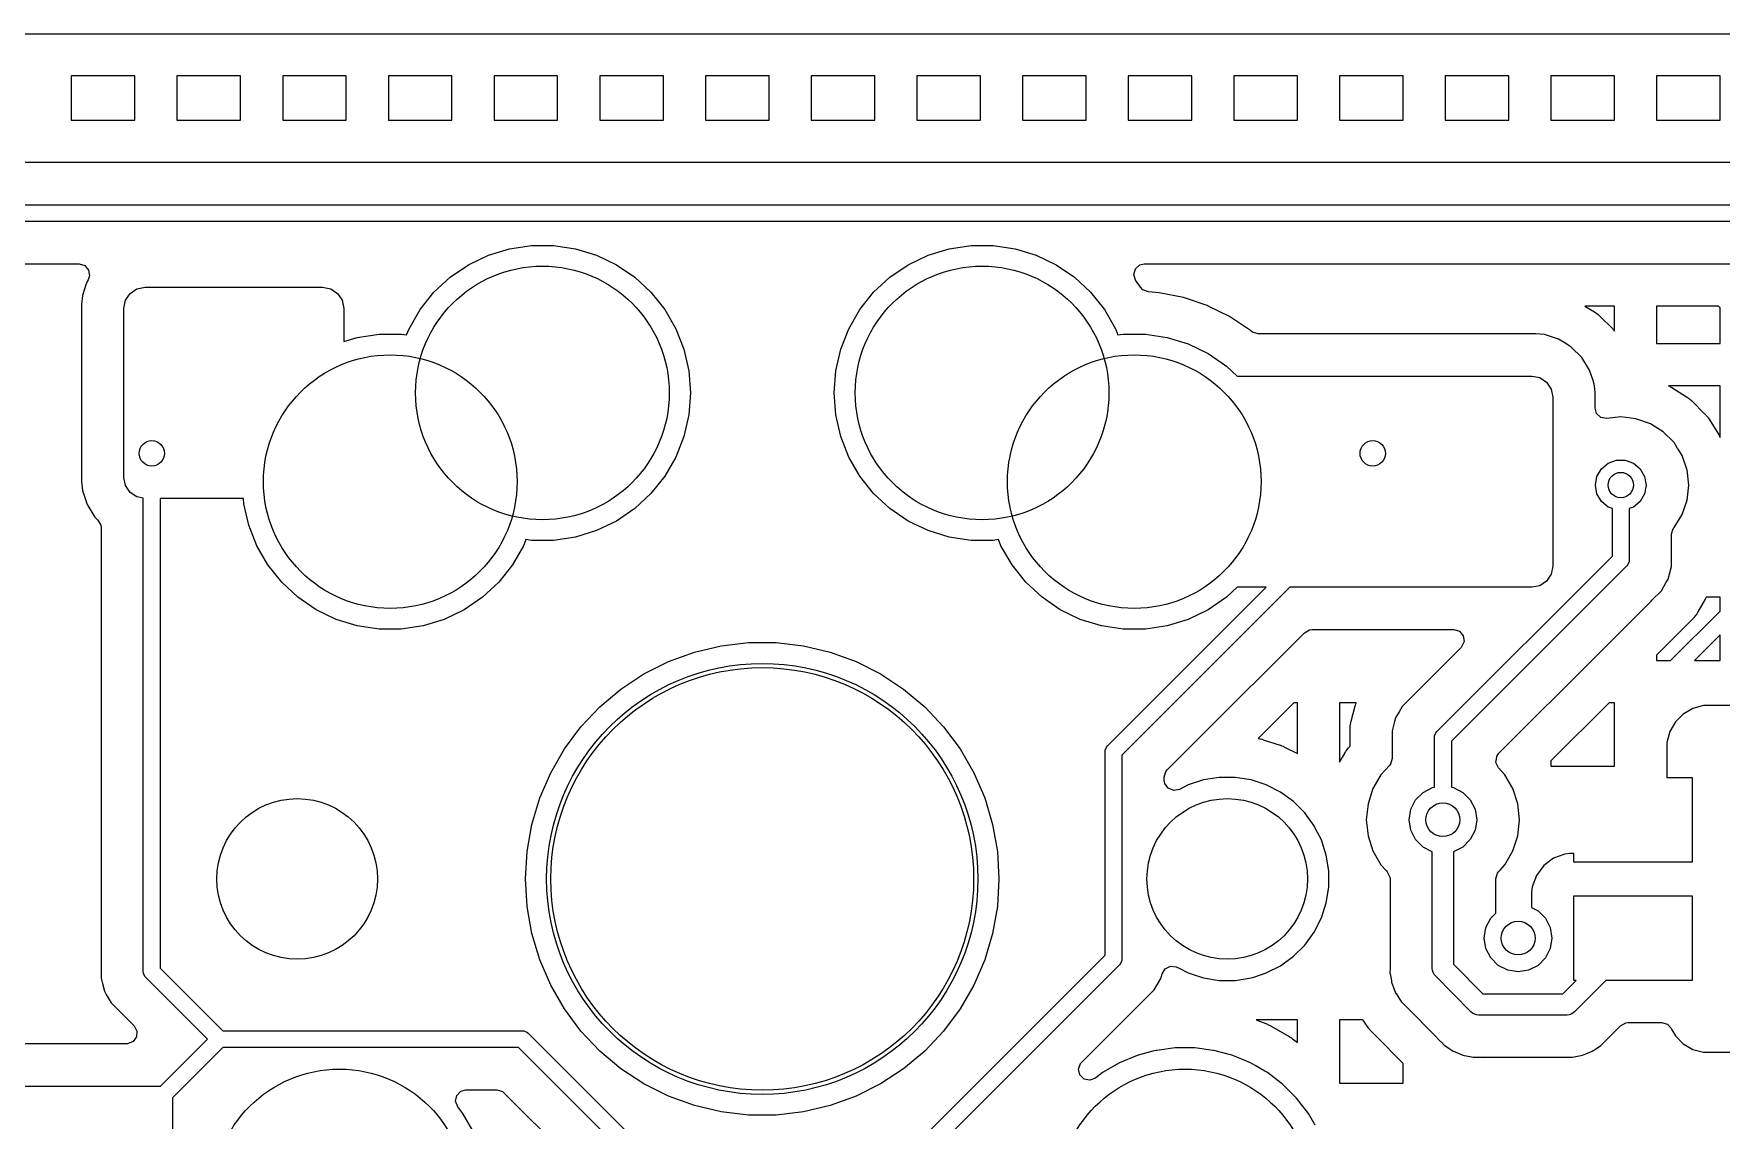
# Model space of a CAD drawing. Extents: x 2.49 to 8.57, y -5.87 to -1.87.
# Drawn here: x 6.514 to 7.3, y -2.567 to -2.061 of the extents above; entities that cross this region are included whole.
import ezdxf

# ---------------------------------------------------------------- set-up
doc = ezdxf.new("R2010")
doc.units = 0
doc.header["$MEASUREMENT"] = 0
doc.layers.add('BLACK', color=7, linetype='CONTINUOUS')

msp = doc.modelspace()

# ---------------------------------------------------------------- linework, layer by layer
at = {"layer": 'BLACK', "linetype": 'CONTINUOUS'}
for p, q in [((5.82126, -2.06076), (8.55012, -2.06076)), ((6.56142, -2.08037), (6.53182, -2.08037)), ((6.53182, -2.08037), (6.53182, -2.10108)), ((6.56142, -2.10108), (6.56142, -2.08037)), ((6.61064, -2.08037), (6.58103, -2.08037)), ((6.58103, -2.08037), (6.58103, -2.10108)), ((6.61064, -2.10108), (6.61064, -2.08037)), ((6.65985, -2.08037), (6.63024, -2.08037)), ((6.63024, -2.08037), (6.63024, -2.10108)), ((6.65985, -2.10108), (6.65985, -2.08037)), ((6.70906, -2.08037), (6.67945, -2.08037)), ((6.67945, -2.08037), (6.67945, -2.10108)), ((6.70906, -2.10108), (6.70906, -2.08037)), ((6.75827, -2.08037), (6.72867, -2.08037)), ((6.72867, -2.08037), (6.72867, -2.10108)), ((6.75827, -2.10108), (6.75827, -2.08037)), ((6.80749, -2.08037), (6.77788, -2.08037)), ((6.77788, -2.08037), (6.77788, -2.10108)), ((6.80749, -2.10108), (6.80749, -2.08037)), ((6.8567, -2.08037), (6.82709, -2.08037)), ((6.82709, -2.08037), (6.82709, -2.10108)), ((6.8567, -2.10108), (6.8567, -2.08037)), ((6.90591, -2.08037), (6.87631, -2.08037)), ((6.87631, -2.08037), (6.87631, -2.10108)), ((6.90591, -2.10108), (6.90591, -2.08037)), ((6.95512, -2.08037), (6.92552, -2.08037)), ((6.92552, -2.08037), (6.92552, -2.10108)), ((6.95512, -2.10108), (6.95512, -2.08037)), ((7.00434, -2.08037), (6.97473, -2.08037)), ((6.97473, -2.08037), (6.97473, -2.10108)), ((7.00434, -2.10108), (7.00434, -2.08037)), ((7.05355, -2.08037), (7.02394, -2.08037)), ((7.02394, -2.08037), (7.02394, -2.10108)), ((7.05355, -2.10108), (7.05355, -2.08037)), ((7.10276, -2.08037), (7.07316, -2.08037)), ((7.07316, -2.08037), (7.07316, -2.10108)), ((7.10276, -2.10108), (7.10276, -2.08037)), ((7.15197, -2.08037), (7.12237, -2.08037)), ((7.12237, -2.08037), (7.12237, -2.10108)), ((7.15197, -2.10108), (7.15197, -2.08037)), ((7.20119, -2.08037), (7.17158, -2.08037)), ((7.17158, -2.08037), (7.17158, -2.10108)), ((7.20119, -2.10108), (7.20119, -2.08037)), ((7.2504, -2.08037), (7.22079, -2.08037)), ((7.22079, -2.08037), (7.22079, -2.10108)), ((7.2504, -2.10108), (7.2504, -2.08037)), ((7.29961, -2.08037), (7.27001, -2.08037)), ((7.27001, -2.08037), (7.27001, -2.10108)), ((7.29961, -2.10108), (7.29961, -2.08037)), ((6.53182, -2.10108), (6.56142, -2.10108)), ((6.58103, -2.10108), (6.61064, -2.10108)), ((6.63024, -2.10108), (6.65985, -2.10108)), ((6.67945, -2.10108), (6.70906, -2.10108)), ((6.72867, -2.10108), (6.75827, -2.10108)), ((6.77788, -2.10108), (6.80749, -2.10108)), ((6.82709, -2.10108), (6.8567, -2.10108)), ((6.87631, -2.10108), (6.90591, -2.10108)), ((6.92552, -2.10108), (6.95512, -2.10108)), ((6.97473, -2.10108), (7.00434, -2.10108)), ((7.02394, -2.10108), (7.05355, -2.10108)), ((7.07316, -2.10108), (7.10276, -2.10108)), ((7.12237, -2.10108), (7.15197, -2.10108)), ((7.17158, -2.10108), (7.20119, -2.10108)), ((7.22079, -2.10108), (7.2504, -2.10108)), ((7.27001, -2.10108), (7.29961, -2.10108)), ((7.29961, -2.10108), (7.29961, -2.10108)), ((7.31324, -2.12069), (5.87142, -2.12069)), ((5.86124, -2.14039), (7.31666, -2.14039)), ((7.31503, -2.14827), (5.85961, -2.14827)), ((6.73585, -2.16089), (6.74603, -2.15936)), ((6.74603, -2.15936), (6.75633, -2.15936)), ((6.75633, -2.15936), (6.76651, -2.16089)), ((6.94057, -2.16089), (6.95076, -2.15936)), ((6.95076, -2.15936), (6.96105, -2.15936)), ((6.96105, -2.15936), (6.97124, -2.16089)), ((6.28342, -2.16797), (6.53546, -2.16797)), ((6.53546, -2.16797), (6.5381, -2.16875)), ((6.70822, -2.1742), (6.71673, -2.1684)), ((6.71673, -2.1684), (6.72601, -2.16393)), ((6.72601, -2.16393), (6.73585, -2.16089)), ((6.76651, -2.16089), (6.77635, -2.16393)), ((6.77635, -2.16393), (6.78563, -2.1684)), ((6.78563, -2.1684), (6.79414, -2.1742)), ((6.91295, -2.1742), (6.92146, -2.1684)), ((6.92146, -2.1684), (6.93073, -2.16393)), ((6.93073, -2.16393), (6.94057, -2.16089)), ((6.97124, -2.16089), (6.98108, -2.16393)), ((6.98108, -2.16393), (6.99035, -2.1684)), ((6.99035, -2.1684), (6.99886, -2.1742)), ((7.02729, -2.17029), (7.02934, -2.16845)), ((7.02934, -2.16845), (7.03145, -2.16797)), ((7.03145, -2.16797), (7.30484, -2.16797)), ((6.5381, -2.16875), (6.5399, -2.17083)), ((6.53918, -2.17612), (6.53863, -2.17779)), ((6.53962, -2.17542), (6.53918, -2.17612)), ((6.53918, -2.17612), (6.53918, -2.17612)), ((6.54029, -2.17355), (6.53962, -2.17542)), ((6.5399, -2.17083), (6.54029, -2.17355)), ((6.70068, -2.1812), (6.70822, -2.1742)), ((6.79414, -2.1742), (6.80169, -2.1812)), ((6.9054, -2.1812), (6.91295, -2.1742)), ((6.99886, -2.1742), (7.00641, -2.1812)), ((7.02657, -2.17294), (7.02729, -2.17029)), ((7.02739, -2.17557), (7.02657, -2.17294)), ((7.0296, -2.17888), (7.02739, -2.17557)), ((6.53701, -2.18268), (6.53659, -2.18673)), ((6.53863, -2.17779), (6.53701, -2.18268)), ((6.53701, -2.18268), (6.53701, -2.18268)), ((6.53701, -2.18268), (6.53701, -2.18268)), ((6.55705, -2.18493), (6.55918, -2.18174)), ((6.55918, -2.18174), (6.56238, -2.1796)), ((6.56238, -2.1796), (6.56614, -2.17885)), ((6.56614, -2.17885), (6.64882, -2.17885)), ((6.64882, -2.17885), (6.65259, -2.1796)), ((6.65259, -2.1796), (6.65578, -2.18174)), ((6.65578, -2.18174), (6.65791, -2.18493)), ((6.69426, -2.18925), (6.70068, -2.1812)), ((6.80169, -2.1812), (6.80811, -2.18925)), ((6.89898, -2.18925), (6.9054, -2.1812)), ((7.00641, -2.1812), (7.01283, -2.18925)), ((7.03076, -2.1801), (7.0296, -2.17888)), ((7.03334, -2.18104), (7.03076, -2.1801)), ((7.03836, -2.18137), (7.03334, -2.18104)), ((7.04975, -2.18364), (7.03836, -2.18137)), ((7.03836, -2.18137), (7.03836, -2.18137)), ((7.03836, -2.18137), (7.03836, -2.18137)), ((7.06075, -2.18737), (7.04975, -2.18364)), ((7.04975, -2.18364), (7.04975, -2.18364)), ((7.04975, -2.18364), (7.04975, -2.18364)), ((6.53659, -2.18673), (6.53659, -2.2694)), ((6.5563, -2.18869), (6.55705, -2.18493)), ((6.5563, -2.26744), (6.5563, -2.18869)), ((6.65791, -2.18493), (6.65866, -2.18869)), ((6.65866, -2.18869), (6.65866, -2.20418)), ((6.68911, -2.19817), (6.69426, -2.18925)), ((6.80811, -2.18925), (6.81326, -2.19817)), ((6.89383, -2.19817), (6.89898, -2.18925)), ((7.01283, -2.18925), (7.01798, -2.19817)), ((7.06117, -2.18758), (7.06075, -2.18737)), ((7.07117, -2.19251), (7.06117, -2.18758)), ((7.2504, -2.18758), (7.23661, -2.18758)), ((7.23661, -2.18758), (7.24104, -2.19031)), ((7.24104, -2.19031), (7.24128, -2.19047)), ((7.24128, -2.19047), (7.24175, -2.1908)), ((7.24175, -2.1908), (7.24198, -2.19096)), ((7.24198, -2.19096), (7.24287, -2.19167)), ((7.24287, -2.19167), (7.24309, -2.19186)), ((7.24309, -2.19186), (7.24352, -2.19224)), ((7.24352, -2.19224), (7.24372, -2.19243)), ((7.2504, -2.19926), (7.2504, -2.18758)), ((7.29874, -2.18758), (7.27001, -2.18758)), ((7.27001, -2.18758), (7.27001, -2.20512)), ((7.29961, -2.18845), (7.29874, -2.18758)), ((7.29961, -2.20512), (7.29961, -2.18845)), ((6.68797, -2.20108), (6.68911, -2.19817)), ((6.81326, -2.19817), (6.81702, -2.20776)), ((6.89007, -2.20776), (6.89383, -2.19817)), ((7.01798, -2.19817), (7.01912, -2.20108)), ((7.08082, -2.19896), (7.07117, -2.19251)), ((7.07117, -2.19251), (7.07117, -2.19251)), ((7.08083, -2.19896), (7.08082, -2.19896)), ((7.08082, -2.19896), (7.08082, -2.19896)), ((7.08118, -2.19927), (7.08083, -2.19896)), ((7.08176, -2.19971), (7.08118, -2.19927)), ((7.0844, -2.20049), (7.08176, -2.19971)), ((7.24372, -2.19243), (7.24941, -2.19812)), ((7.24941, -2.19812), (7.24961, -2.19833)), ((7.24961, -2.19833), (7.24999, -2.19876)), ((7.24999, -2.19876), (7.25017, -2.19897)), ((7.25017, -2.19897), (7.2504, -2.19926)), ((6.65866, -2.20418), (6.66498, -2.20223)), ((6.66498, -2.20223), (6.67517, -2.2007)), ((6.67517, -2.2007), (6.68546, -2.2007)), ((6.68546, -2.2007), (6.68797, -2.20108)), ((6.81702, -2.20776), (6.81931, -2.2178)), ((6.88778, -2.2178), (6.89007, -2.20776)), ((7.01912, -2.20108), (7.02162, -2.2007)), ((7.02162, -2.2007), (7.03192, -2.2007)), ((7.03192, -2.2007), (7.0421, -2.20223)), ((7.0421, -2.20223), (7.05194, -2.20527)), ((7.05194, -2.20527), (7.06122, -2.20974)), ((7.21378, -2.20049), (7.0844, -2.20049)), ((7.21783, -2.2009), (7.21378, -2.20049)), ((7.21378, -2.20049), (7.21378, -2.20049)), ((7.22241, -2.20242), (7.21783, -2.2009)), ((7.21783, -2.2009), (7.21783, -2.2009)), ((7.22438, -2.20307), (7.22241, -2.20242)), ((7.22583, -2.20396), (7.22438, -2.20307)), ((7.22438, -2.20307), (7.22438, -2.20307)), ((7.2277, -2.20512), (7.22583, -2.20396)), ((7.23026, -2.2067), (7.2277, -2.20512)), ((7.23515, -2.21158), (7.23026, -2.2067)), ((7.27001, -2.20512), (7.29961, -2.20512)), ((7.06122, -2.20974), (7.06973, -2.21554)), ((7.06973, -2.21554), (7.07474, -2.22019)), ((7.23877, -2.21746), (7.23515, -2.21158)), ((6.81931, -2.2178), (6.82008, -2.22806)), ((6.88701, -2.22806), (6.88778, -2.2178)), ((7.07474, -2.22019), (7.21181, -2.22019)), ((7.21181, -2.22019), (7.21558, -2.22094)), ((7.21558, -2.22094), (7.21877, -2.22307)), ((7.21877, -2.22307), (7.2209, -2.22627)), ((7.24039, -2.22234), (7.23877, -2.21746)), ((7.24094, -2.22402), (7.24039, -2.22234)), ((6.82008, -2.22806), (6.81931, -2.23833)), ((6.88778, -2.23833), (6.88701, -2.22806)), ((7.2209, -2.22627), (7.22165, -2.23003)), ((7.22165, -2.23003), (7.22165, -2.30877)), ((7.24102, -2.22472), (7.24094, -2.22402)), ((7.24094, -2.22402), (7.24094, -2.22402)), ((7.24134, -2.22787), (7.24102, -2.22472)), ((7.24136, -2.22806), (7.24134, -2.22787)), ((7.24136, -2.23515), (7.24136, -2.22806)), ((7.24136, -2.22806), (7.24136, -2.22806)), ((7.29961, -2.22472), (7.27555, -2.22472)), ((7.27555, -2.22472), (7.27607, -2.22498)), ((7.27607, -2.22498), (7.27631, -2.2251)), ((7.27631, -2.2251), (7.2768, -2.22537)), ((7.2768, -2.22537), (7.27703, -2.22551)), ((7.27703, -2.22551), (7.28398, -2.22987)), ((7.28398, -2.22987), (7.28421, -2.23003)), ((7.28421, -2.23003), (7.28466, -2.23035)), ((7.28466, -2.23035), (7.28488, -2.23051)), ((7.28488, -2.23051), (7.28574, -2.2312)), ((7.28574, -2.2312), (7.28595, -2.23137)), ((7.28595, -2.23137), (7.28636, -2.23174)), ((7.29961, -2.24885), (7.29961, -2.22472)), ((6.81931, -2.23833), (6.81702, -2.24837)), ((6.89007, -2.24837), (6.88778, -2.23833)), ((7.24205, -2.23766), (7.24136, -2.23515)), ((7.24408, -2.23952), (7.24205, -2.23766)), ((7.25331, -2.23926), (7.24679, -2.24)), ((7.26036, -2.24006), (7.25331, -2.23926)), ((7.25331, -2.23926), (7.25331, -2.23926)), ((7.28636, -2.23174), (7.28656, -2.23193)), ((7.28656, -2.23193), (7.29236, -2.23773)), ((7.29236, -2.23773), (7.29254, -2.23793)), ((7.29254, -2.23793), (7.29291, -2.23834)), ((7.29291, -2.23834), (7.29309, -2.23855)), ((7.29309, -2.23855), (7.29378, -2.23941)), ((7.24679, -2.24), (7.24408, -2.23952)), ((7.26707, -2.2424), (7.26036, -2.24006)), ((7.26036, -2.24006), (7.26036, -2.24006)), ((7.27178, -2.24536), (7.26707, -2.2424)), ((7.27308, -2.24618), (7.27178, -2.24536)), ((7.2781, -2.2512), (7.27308, -2.24618)), ((7.29378, -2.23941), (7.29394, -2.23963)), ((7.29394, -2.23963), (7.29426, -2.24008)), ((7.29426, -2.24008), (7.29441, -2.24031)), ((7.29441, -2.24031), (7.29878, -2.24725)), ((7.29878, -2.24725), (7.29892, -2.24749)), ((6.81702, -2.24837), (6.81326, -2.25796)), ((6.89383, -2.25796), (6.89007, -2.24837)), ((7.27979, -2.25389), (7.2781, -2.2512)), ((7.28007, -2.25433), (7.27979, -2.25389)), ((7.28105, -2.2559), (7.28007, -2.25433)), ((7.29892, -2.24749), (7.29918, -2.24797)), ((7.29918, -2.24797), (7.29931, -2.24821)), ((7.29931, -2.24821), (7.29961, -2.24885)), ((6.81326, -2.25796), (6.80811, -2.26688)), ((6.89898, -2.26688), (6.89383, -2.25796)), ((7.24426, -2.26339), (7.2474, -2.26075)), ((7.2474, -2.26075), (7.25126, -2.25935)), ((7.25126, -2.25935), (7.25536, -2.25935)), ((7.25536, -2.25935), (7.25921, -2.26075)), ((7.25921, -2.26075), (7.26236, -2.26339)), ((7.28188, -2.25722), (7.28105, -2.2559)), ((7.2841, -2.26355), (7.28188, -2.25722)), ((6.53659, -2.2694), (6.53659, -2.2694)), ((6.53659, -2.2694), (6.53701, -2.27345)), ((6.55705, -2.2712), (6.5563, -2.26744)), ((6.80811, -2.26688), (6.80169, -2.27493)), ((6.9054, -2.27493), (6.89898, -2.26688)), ((7.2415, -2.27098), (7.24221, -2.26694)), ((7.24221, -2.26694), (7.24426, -2.26339)), ((7.26236, -2.26339), (7.26441, -2.26694)), ((7.26441, -2.26694), (7.26512, -2.27098)), ((7.28423, -2.26392), (7.2841, -2.26355)), ((7.28502, -2.27098), (7.28423, -2.26392)), ((7.28423, -2.26392), (7.28423, -2.26392)), ((6.53701, -2.27345), (6.53701, -2.27345)), ((6.53701, -2.27345), (6.53918, -2.28001)), ((6.55918, -2.27439), (6.55705, -2.2712)), ((6.56238, -2.27653), (6.55918, -2.27439)), ((6.56535, -2.27712), (6.56238, -2.27653)), ((6.56535, -2.49763), (6.56535, -2.27712)), ((6.61201, -2.27728), (6.57323, -2.27728)), ((6.57323, -2.27728), (6.57323, -2.496)), ((6.61219, -2.27967), (6.61201, -2.27728)), ((6.80169, -2.27493), (6.79414, -2.28193)), ((6.91295, -2.28193), (6.9054, -2.27493)), ((7.24221, -2.27502), (7.2415, -2.27098)), ((7.24426, -2.27857), (7.24221, -2.27502)), ((7.2474, -2.28121), (7.24426, -2.27857)), ((7.26236, -2.27857), (7.25921, -2.28121)), ((7.26441, -2.27502), (7.26236, -2.27857)), ((7.26512, -2.27098), (7.26441, -2.27502)), ((7.28188, -2.28474), (7.28423, -2.27804)), ((7.28423, -2.27804), (7.28502, -2.27098)), ((7.28423, -2.27804), (7.28423, -2.27804)), ((7.28502, -2.27098), (7.28502, -2.27098)), ((6.53918, -2.28001), (6.53918, -2.28001)), ((6.53918, -2.28001), (6.53996, -2.28127)), ((6.53996, -2.28127), (6.54281, -2.28589)), ((6.54281, -2.28589), (6.54281, -2.28589)), ((6.54281, -2.28589), (6.54422, -2.2873)), ((6.61448, -2.28971), (6.61219, -2.27967)), ((6.79414, -2.28193), (6.78563, -2.28773)), ((6.92146, -2.28773), (6.91295, -2.28193)), ((7.24937, -2.28192), (7.2474, -2.28121)), ((7.24937, -2.30412), (7.24937, -2.28192)), ((7.25921, -2.28121), (7.25724, -2.28192)), ((7.25724, -2.28192), (7.25724, -2.30575)), ((7.2781, -2.29075), (7.28188, -2.28474)), ((6.54422, -2.2873), (6.54554, -2.28971)), ((6.54554, -2.28971), (6.54565, -2.29075)), ((6.54565, -2.29075), (6.54565, -2.49422)), ((6.61824, -2.2993), (6.61448, -2.28971)), ((6.77635, -2.2922), (6.76651, -2.29524)), ((6.78563, -2.28773), (6.77635, -2.2922)), ((6.93073, -2.2922), (6.92146, -2.28773)), ((6.94057, -2.29524), (6.93073, -2.2922)), ((7.27695, -2.29391), (7.27772, -2.29127)), ((7.27695, -2.30234), (7.27695, -2.29391)), ((7.27772, -2.29127), (7.27801, -2.29086)), ((7.27801, -2.29086), (7.2781, -2.29075)), ((7.2781, -2.29075), (7.2781, -2.29075)), ((6.62339, -2.30821), (6.61824, -2.2993)), ((6.74239, -2.2993), (6.73724, -2.30821)), ((6.74353, -2.29639), (6.74239, -2.2993)), ((6.74603, -2.29677), (6.74353, -2.29639)), ((6.75633, -2.29677), (6.74603, -2.29677)), ((6.76651, -2.29524), (6.75633, -2.29677)), ((6.95076, -2.29677), (6.94057, -2.29524)), ((6.96105, -2.29677), (6.95076, -2.29677)), ((6.96356, -2.29639), (6.96105, -2.29677)), ((6.9647, -2.2993), (6.96356, -2.29639)), ((6.96985, -2.30821), (6.9647, -2.2993)), ((6.62981, -2.31627), (6.62339, -2.30821)), ((6.73724, -2.30821), (6.73082, -2.31627)), ((6.97627, -2.31627), (6.96985, -2.30821)), ((7.16769, -2.3858), (7.24937, -2.30412)), ((7.25609, -2.30853), (7.17441, -2.39021)), ((7.22165, -2.30877), (7.2209, -2.31254)), ((7.25658, -2.30793), (7.25609, -2.30853)), ((7.25717, -2.30652), (7.25658, -2.30793)), ((7.25724, -2.30575), (7.25717, -2.30652)), ((7.27534, -2.31487), (7.27695, -2.30886)), ((7.27695, -2.30263), (7.27695, -2.30234)), ((7.27695, -2.30234), (7.27695, -2.30234)), ((7.27695, -2.30354), (7.27695, -2.30263)), ((7.27695, -2.30886), (7.27695, -2.30354)), ((6.63736, -2.32327), (6.62981, -2.31627)), ((6.73082, -2.31627), (6.72327, -2.32327)), ((6.98381, -2.32327), (6.97627, -2.31627)), ((7.21558, -2.31787), (7.21181, -2.31862)), ((7.21877, -2.31573), (7.21558, -2.31787)), ((7.2209, -2.31254), (7.21877, -2.31573)), ((7.27223, -2.32026), (7.27434, -2.31659)), ((7.27434, -2.31659), (7.27534, -2.31487)), ((6.64587, -2.32907), (6.63736, -2.32327)), ((6.72327, -2.32327), (6.71476, -2.32907)), ((6.99232, -2.32907), (6.98381, -2.32327)), ((7.0143, -2.39245), (7.08813, -2.31862)), ((7.09927, -2.31862), (7.02102, -2.39686)), ((7.06973, -2.32327), (7.06122, -2.32907)), ((7.07474, -2.31862), (7.06973, -2.32327)), ((7.08813, -2.31862), (7.07474, -2.31862)), ((7.21181, -2.31862), (7.09927, -2.31862)), ((7.24228, -2.35021), (7.26742, -2.32507)), ((7.26742, -2.32507), (7.26782, -2.32467)), ((7.26742, -2.32507), (7.26742, -2.32507)), ((7.26782, -2.32467), (7.27223, -2.32026)), ((7.26782, -2.32467), (7.26782, -2.32467)), ((7.29264, -2.32412), (7.28919, -2.3301)), ((7.29279, -2.32384), (7.29264, -2.32412)), ((7.29307, -2.32326), (7.29279, -2.32384)), ((7.29312, -2.32315), (7.29307, -2.32326)), ((7.29961, -2.32315), (7.29312, -2.32315)), ((7.29961, -2.32966), (7.29961, -2.32315)), ((6.65514, -2.33354), (6.64587, -2.32907)), ((6.66498, -2.33657), (6.65514, -2.33354)), ((6.70549, -2.33354), (6.69565, -2.33657)), ((6.71476, -2.32907), (6.70549, -2.33354)), ((7.0016, -2.33354), (6.99232, -2.32907)), ((7.01144, -2.33657), (7.0016, -2.33354)), ((7.05194, -2.33354), (7.0421, -2.33657)), ((7.06122, -2.32907), (7.05194, -2.33354)), ((7.27652, -2.35276), (7.29961, -2.32966)), ((7.28654, -2.33367), (7.28072, -2.33949)), ((7.28676, -2.33344), (7.28654, -2.33367)), ((7.28719, -2.33296), (7.28676, -2.33344)), ((7.28739, -2.33271), (7.28719, -2.33296)), ((7.28817, -2.33169), (7.28739, -2.33271)), ((7.28836, -2.33143), (7.28817, -2.33169)), ((7.28872, -2.33089), (7.28836, -2.33143)), ((7.28888, -2.33062), (7.28872, -2.33089)), ((7.28919, -2.3301), (7.28888, -2.33062)), ((6.67517, -2.33811), (6.66498, -2.33657)), ((6.68546, -2.33811), (6.67517, -2.33811)), ((6.69565, -2.33657), (6.68546, -2.33811)), ((7.02162, -2.33811), (7.01144, -2.33657)), ((7.03192, -2.33811), (7.02162, -2.33811)), ((7.0421, -2.33657), (7.03192, -2.33811)), ((7.05673, -2.38902), (7.106, -2.33975)), ((7.106, -2.33975), (7.10841, -2.33843)), ((7.10841, -2.33843), (7.10945, -2.33832)), ((7.10945, -2.33832), (7.17551, -2.33832)), ((7.17551, -2.33832), (7.17815, -2.3391)), ((7.17815, -2.3391), (7.17995, -2.34117)), ((7.17995, -2.34117), (7.18035, -2.3439)), ((7.28072, -2.33949), (7.27001, -2.35021)), ((7.28072, -2.33949), (7.28072, -2.33949)), ((7.29961, -2.3408), (7.28765, -2.35276)), ((7.29961, -2.35276), (7.29961, -2.3408)), ((6.80988, -2.35322), (6.82193, -2.34884)), ((6.82193, -2.34884), (6.8344, -2.34588)), ((6.8344, -2.34588), (6.84713, -2.34439)), ((6.84713, -2.34439), (6.85995, -2.34439)), ((6.85995, -2.34439), (6.87269, -2.34588)), ((6.87269, -2.34588), (6.88516, -2.34884)), ((6.88516, -2.34884), (6.89721, -2.35322)), ((7.17897, -2.34665), (7.15155, -2.37407)), ((7.1792, -2.3464), (7.17897, -2.34665)), ((7.18035, -2.3439), (7.1792, -2.3464)), ((6.79843, -2.35898), (6.80988, -2.35322)), ((6.89721, -2.35322), (6.90866, -2.35898)), ((7.19655, -2.39594), (7.24228, -2.35021)), ((7.27001, -2.35021), (7.27001, -2.35276)), ((7.27001, -2.35276), (7.27652, -2.35276)), ((7.28765, -2.35276), (7.29961, -2.35276)), ((6.78771, -2.36602), (6.79843, -2.35898)), ((6.90866, -2.35898), (6.91937, -2.36602)), ((6.77789, -2.37426), (6.78771, -2.36602)), ((6.91937, -2.36602), (6.92919, -2.37426)), ((7.10112, -2.37236), (7.08446, -2.38902)), ((7.10276, -2.37236), (7.10112, -2.37236)), ((7.10276, -2.39605), (7.10276, -2.37236)), ((7.13016, -2.37236), (7.12237, -2.37236)), ((7.12237, -2.37236), (7.12237, -2.40008)), ((7.12976, -2.37346), (7.12997, -2.37285)), ((7.12997, -2.37285), (7.13008, -2.37255)), ((7.13008, -2.37255), (7.13016, -2.37236)), ((7.24785, -2.37236), (7.22079, -2.39942)), ((7.2504, -2.37236), (7.24785, -2.37236)), ((7.2504, -2.40197), (7.2504, -2.37236)), ((6.7691, -2.38358), (6.77789, -2.37426)), ((6.92919, -2.37426), (6.93799, -2.38358)), ((7.12773, -2.38102), (7.12967, -2.37376)), ((7.12967, -2.37376), (7.12976, -2.37346)), ((7.14844, -2.37946), (7.14799, -2.38114)), ((7.15009, -2.37661), (7.14844, -2.37946)), ((7.15155, -2.37407), (7.15009, -2.37661)), ((7.15009, -2.37661), (7.15009, -2.37661)), ((7.15155, -2.37407), (7.15155, -2.37407)), ((7.28239, -2.37765), (7.27872, -2.38132)), ((7.28688, -2.37506), (7.28239, -2.37765)), ((7.28239, -2.37765), (7.28239, -2.37765)), ((7.29189, -2.37371), (7.28688, -2.37506)), ((7.29708, -2.37371), (7.29189, -2.37371)), ((7.43881, -2.37371), (7.29708, -2.37371)), ((6.76144, -2.39387), (6.7691, -2.38358)), ((6.93799, -2.38358), (6.94564, -2.39387)), ((7.12722, -2.38483), (7.12723, -2.38451)), ((7.12722, -2.3925), (7.12722, -2.38483)), ((7.12723, -2.38451), (7.12728, -2.38387)), ((7.12728, -2.38387), (7.12731, -2.38355)), ((7.12731, -2.38355), (7.12748, -2.38227)), ((7.12748, -2.38227), (7.12753, -2.38196)), ((7.12753, -2.38196), (7.12765, -2.38133)), ((7.12765, -2.38133), (7.12773, -2.38102)), ((7.14799, -2.38114), (7.14683, -2.38547)), ((7.14683, -2.38547), (7.14683, -2.38547)), ((7.14683, -2.38547), (7.14683, -2.39209)), ((7.16654, -2.38858), (7.16661, -2.38781)), ((7.16654, -2.41176), (7.16654, -2.38858)), ((7.16661, -2.38781), (7.1672, -2.3864)), ((7.1672, -2.3864), (7.16769, -2.3858)), ((7.27613, -2.38581), (7.27478, -2.39082)), ((7.27872, -2.38132), (7.27613, -2.38581)), ((7.27872, -2.38132), (7.27872, -2.38132)), ((6.75503, -2.40497), (6.76144, -2.39387)), ((6.94564, -2.39387), (6.95205, -2.40497)), ((7.01315, -2.39523), (7.01323, -2.39446)), ((7.01315, -2.49), (7.01315, -2.39523)), ((7.01323, -2.39446), (7.01381, -2.39304)), ((7.01381, -2.39304), (7.0143, -2.39245)), ((7.04567, -2.40008), (7.05673, -2.38902)), ((7.08446, -2.38902), (7.08459, -2.38904)), ((7.08459, -2.38904), (7.08478, -2.38907)), ((7.08478, -2.38907), (7.08516, -2.38915)), ((7.08516, -2.38915), (7.08535, -2.38919)), ((7.08535, -2.38919), (7.0861, -2.38937)), ((7.0861, -2.38937), (7.08628, -2.38942)), ((7.08628, -2.38942), (7.08666, -2.38952)), ((7.08666, -2.38952), (7.08684, -2.38958)), ((7.08684, -2.38958), (7.09465, -2.39211)), ((7.09465, -2.39211), (7.09483, -2.39218)), ((7.09483, -2.39218), (7.09519, -2.39231)), ((7.09519, -2.39231), (7.09537, -2.39238)), ((7.09537, -2.39238), (7.09608, -2.39267)), ((7.09608, -2.39267), (7.09626, -2.39275)), ((7.09626, -2.39275), (7.09661, -2.39291)), ((7.09661, -2.39291), (7.09678, -2.393)), ((7.09678, -2.393), (7.10276, -2.39605)), ((7.12237, -2.40008), (7.12491, -2.39568)), ((7.12491, -2.39568), (7.12504, -2.39546)), ((7.12504, -2.39546), (7.12532, -2.39503)), ((7.12532, -2.39503), (7.12547, -2.39482)), ((7.12547, -2.39482), (7.12607, -2.39399)), ((7.12607, -2.39399), (7.12623, -2.39379)), ((7.12623, -2.39379), (7.12655, -2.39339)), ((7.12655, -2.39339), (7.12672, -2.39319)), ((7.12672, -2.39319), (7.12722, -2.39263)), ((7.12722, -2.39263), (7.12722, -2.3925)), ((7.12722, -2.3925), (7.12722, -2.3925)), ((7.14683, -2.39209), (7.14683, -2.39209)), ((7.14683, -2.39209), (7.14683, -2.39828)), ((7.17441, -2.39021), (7.17441, -2.41176)), ((7.19552, -2.39745), (7.19655, -2.39594)), ((7.27478, -2.39082), (7.27478, -2.4072)), ((7.02102, -2.39686), (7.02102, -2.49163)), ((7.04073, -2.40704), (7.0415, -2.40441)), ((7.0415, -2.40441), (7.04216, -2.40359)), ((7.04216, -2.40359), (7.04567, -2.40008)), ((7.14558, -2.40155), (7.14163, -2.40593)), ((7.14606, -2.40092), (7.14558, -2.40155)), ((7.14683, -2.39828), (7.14606, -2.40092)), ((7.19518, -2.40018), (7.19527, -2.39942)), ((7.19637, -2.40266), (7.19518, -2.40018)), ((7.19527, -2.39942), (7.19552, -2.39745)), ((7.19931, -2.40593), (7.19637, -2.40266)), ((7.22079, -2.39942), (7.22079, -2.40197)), ((7.22079, -2.40197), (7.2504, -2.40197)), ((6.74996, -2.41674), (6.75503, -2.40497)), ((6.95205, -2.40497), (6.95713, -2.41674)), ((7.04073, -2.40839), (7.04073, -2.40704)), ((7.04099, -2.40996), (7.04073, -2.40839)), ((7.04257, -2.41221), (7.04099, -2.40996)), ((7.04512, -2.41324), (7.04257, -2.41221)), ((7.05194, -2.41064), (7.04783, -2.41274)), ((7.05901, -2.40834), (7.05194, -2.41064)), ((7.06636, -2.40718), (7.05901, -2.40834)), ((7.0738, -2.40718), (7.06636, -2.40718)), ((7.06636, -2.40718), (7.06636, -2.40718)), ((7.08115, -2.40834), (7.0738, -2.40718)), ((7.0738, -2.40718), (7.0738, -2.40718)), ((7.08822, -2.41064), (7.08115, -2.40834)), ((7.09485, -2.41402), (7.08822, -2.41064)), ((7.14163, -2.40593), (7.13791, -2.41238)), ((7.16122, -2.41414), (7.16561, -2.41191)), ((7.16561, -2.41191), (7.16654, -2.41176)), ((7.17441, -2.41176), (7.17534, -2.41191)), ((7.17534, -2.41191), (7.17973, -2.41414)), ((7.20304, -2.41238), (7.19931, -2.40593)), ((7.27478, -2.4072), (7.28661, -2.4072)), ((7.28661, -2.4072), (7.28661, -2.44657)), ((6.74628, -2.42902), (6.74996, -2.41674)), ((6.95713, -2.41674), (6.96081, -2.42902)), ((7.04783, -2.41274), (7.04512, -2.41324)), ((7.10087, -2.41839), (7.09485, -2.41402)), ((7.09485, -2.41402), (7.09485, -2.41402)), ((7.10613, -2.42365), (7.10087, -2.41839)), ((7.1356, -2.41947), (7.13482, -2.42688)), ((7.13791, -2.41238), (7.1356, -2.41947)), ((7.1356, -2.41947), (7.1356, -2.41947)), ((7.13791, -2.41238), (7.13791, -2.41238)), ((7.1555, -2.42202), (7.15773, -2.41763)), ((7.15773, -2.41763), (7.16122, -2.41414)), ((7.17973, -2.41414), (7.18321, -2.41763)), ((7.18321, -2.41763), (7.18545, -2.42202)), ((7.20534, -2.41947), (7.20304, -2.41238)), ((7.20612, -2.42688), (7.20534, -2.41947)), ((7.1105, -2.42967), (7.10613, -2.42365)), ((7.13482, -2.42688), (7.1356, -2.4343)), ((7.15472, -2.42688), (7.1555, -2.42202)), ((7.1555, -2.43175), (7.15472, -2.42688)), ((7.18545, -2.42202), (7.18622, -2.42688)), ((7.18622, -2.42688), (7.18545, -2.43175)), ((7.20534, -2.4343), (7.20612, -2.42688)), ((6.74405, -2.44165), (6.74628, -2.42902)), ((6.96081, -2.42902), (6.96303, -2.44165)), ((7.1112, -2.43105), (7.1105, -2.42967)), ((7.11388, -2.4363), (7.1112, -2.43105)), ((7.1356, -2.4343), (7.1356, -2.4343)), ((7.1356, -2.4343), (7.13791, -2.44138)), ((7.15773, -2.43614), (7.1555, -2.43175)), ((7.18545, -2.43175), (7.18321, -2.43614)), ((7.20304, -2.44138), (7.20534, -2.4343)), ((6.74331, -2.45444), (6.74405, -2.44165)), ((6.96303, -2.44165), (6.96378, -2.45444)), ((7.11471, -2.43887), (7.11388, -2.4363)), ((7.11388, -2.4363), (7.11388, -2.4363)), ((7.11388, -2.4363), (7.11388, -2.4363)), ((7.11618, -2.44338), (7.11471, -2.43887)), ((7.11734, -2.45072), (7.11618, -2.44338)), ((7.13791, -2.44138), (7.13791, -2.44138)), ((7.13791, -2.44138), (7.14163, -2.44784)), ((7.16122, -2.43962), (7.15773, -2.43614)), ((7.16555, -2.44183), (7.16122, -2.43962)), ((7.16555, -2.49617), (7.16555, -2.44183)), ((7.17973, -2.43962), (7.17539, -2.44183)), ((7.17539, -2.44183), (7.17539, -2.49415)), ((7.18321, -2.43614), (7.17973, -2.43962)), ((7.19931, -2.44784), (7.20304, -2.44138)), ((7.22726, -2.44286), (7.22196, -2.44484)), ((7.22961, -2.44261), (7.22726, -2.44286)), ((7.2315, -2.44261), (7.22961, -2.44261)), ((7.22961, -2.44261), (7.22961, -2.44261)), ((7.2315, -2.44657), (7.2315, -2.44261)), ((7.11734, -2.45816), (7.11734, -2.45072)), ((7.14163, -2.44784), (7.14423, -2.45072)), ((7.14423, -2.45072), (7.14459, -2.45112)), ((7.14459, -2.45112), (7.14578, -2.4536)), ((7.19587, -2.45175), (7.19635, -2.45112)), ((7.19635, -2.45112), (7.19722, -2.45016)), ((7.19722, -2.45016), (7.19931, -2.44784)), ((7.21742, -2.44824), (7.21402, -2.45278)), ((7.22196, -2.44484), (7.21742, -2.44824)), ((7.21742, -2.44824), (7.21742, -2.44824)), ((7.22196, -2.44484), (7.22196, -2.44484)), ((7.28661, -2.44657), (7.2315, -2.44657)), ((6.74405, -2.46724), (6.74331, -2.45444)), ((6.96378, -2.45444), (6.96303, -2.46724)), ((7.11643, -2.46393), (7.11734, -2.45816)), ((7.14578, -2.4536), (7.14585, -2.45439)), ((7.14585, -2.45439), (7.14585, -2.4961)), ((7.1951, -2.45439), (7.19587, -2.45175)), ((7.1951, -2.47042), (7.1951, -2.45439)), ((7.21204, -2.45809), (7.21179, -2.46043)), ((7.21402, -2.45278), (7.21204, -2.45809)), ((7.21402, -2.45278), (7.21402, -2.45278)), ((6.74628, -2.47987), (6.74405, -2.46724)), ((6.96303, -2.46724), (6.96081, -2.47987)), ((7.11388, -2.47259), (7.11618, -2.46551)), ((7.11618, -2.46551), (7.11643, -2.46393)), ((7.21179, -2.46043), (7.21179, -2.46043)), ((7.21179, -2.46043), (7.21179, -2.46774)), ((7.2315, -2.50169), (7.2315, -2.46232)), ((7.2315, -2.46232), (7.28661, -2.46232)), ((7.28661, -2.46232), (7.28661, -2.50169)), ((7.1105, -2.47921), (7.11388, -2.47259)), ((7.19053, -2.47714), (7.19277, -2.47275)), ((7.19277, -2.47275), (7.1951, -2.47042)), ((7.21179, -2.46774), (7.21477, -2.46926)), ((7.21477, -2.46926), (7.21825, -2.47275)), ((7.21825, -2.47275), (7.22049, -2.47714)), ((6.74996, -2.49215), (6.74628, -2.47987)), ((6.96081, -2.47987), (6.95713, -2.49215)), ((7.10613, -2.48523), (7.1105, -2.47921)), ((7.18976, -2.482), (7.19053, -2.47714)), ((7.19053, -2.48687), (7.18976, -2.482)), ((7.22049, -2.47714), (7.22126, -2.482)), ((7.22126, -2.482), (7.22049, -2.48687)), ((6.90008, -2.60306), (7.01315, -2.49)), ((7.09485, -2.49487), (7.10087, -2.49049)), ((7.10087, -2.49049), (7.10613, -2.48523)), ((7.19277, -2.49126), (7.19053, -2.48687)), ((7.22049, -2.48687), (7.21825, -2.49126)), ((6.54565, -2.49422), (6.54565, -2.49422)), ((6.54565, -2.49422), (6.54565, -2.50074)), ((6.56543, -2.4984), (6.56535, -2.49763)), ((6.56602, -2.49982), (6.56543, -2.4984)), ((6.57323, -2.496), (6.60238, -2.52515)), ((6.75503, -2.50392), (6.74996, -2.49215)), ((7.01987, -2.49441), (6.90682, -2.60746)), ((6.95713, -2.49215), (6.95205, -2.50392)), ((7.02036, -2.49382), (7.01987, -2.49441)), ((7.02095, -2.4924), (7.02036, -2.49382)), ((7.02102, -2.49163), (7.02095, -2.4924)), ((7.03912, -2.50075), (7.03969, -2.49862)), ((7.03969, -2.49862), (7.04112, -2.49627)), ((7.04112, -2.49627), (7.04359, -2.49507)), ((7.04359, -2.49507), (7.04633, -2.4954)), ((7.04633, -2.4954), (7.04662, -2.49554)), ((7.04662, -2.49554), (7.04768, -2.49608)), ((7.04768, -2.49608), (7.05194, -2.49824)), ((7.05194, -2.49824), (7.05194, -2.49824)), ((7.05194, -2.49824), (7.05194, -2.49824)), ((7.05194, -2.49824), (7.05419, -2.49898)), ((7.08239, -2.50014), (7.08822, -2.49824)), ((7.08822, -2.49824), (7.09485, -2.49487)), ((7.14585, -2.49612), (7.14584, -2.49807)), ((7.14584, -2.49807), (7.14584, -2.49849)), ((7.14584, -2.49849), (7.14584, -2.49853)), ((7.14584, -2.49853), (7.14584, -2.49856)), ((7.14584, -2.49856), (7.14585, -2.4986)), ((7.14585, -2.4961), (7.14585, -2.49612)), ((7.14585, -2.4986), (7.14631, -2.50092)), ((7.16564, -2.49709), (7.16555, -2.49617)), ((7.16564, -2.49711), (7.16564, -2.49709)), ((7.16564, -2.49712), (7.16564, -2.49711)), ((7.16565, -2.49714), (7.16564, -2.49712)), ((7.16601, -2.49801), (7.16565, -2.49714)), ((7.16637, -2.49889), (7.16601, -2.49801)), ((7.17539, -2.49415), (7.1891, -2.50799)), ((7.19626, -2.49474), (7.19277, -2.49126)), ((7.20065, -2.49698), (7.19626, -2.49474)), ((7.20551, -2.49775), (7.20065, -2.49698)), ((7.21038, -2.49698), (7.20551, -2.49775)), ((7.21477, -2.49474), (7.21038, -2.49698)), ((7.21825, -2.49126), (7.21477, -2.49474)), ((6.54565, -2.50074), (6.54565, -2.50074)), ((6.54565, -2.50074), (6.5463, -2.50317)), ((6.5463, -2.50317), (6.54726, -2.50676)), ((6.56651, -2.50042), (6.56602, -2.49982)), ((6.59518, -2.52909), (6.56651, -2.50042)), ((6.76144, -2.51502), (6.75503, -2.50392)), ((6.95205, -2.50392), (6.94564, -2.51502)), ((7.02214, -2.52001), (7.03601, -2.50614)), ((7.03601, -2.50614), (7.03912, -2.50075)), ((7.05419, -2.49898), (7.05901, -2.50054)), ((7.05901, -2.50054), (7.06636, -2.50171)), ((7.06636, -2.50171), (7.06636, -2.50171)), ((7.06636, -2.50171), (7.0738, -2.50171)), ((7.0738, -2.50171), (7.08115, -2.50054)), ((7.08115, -2.50054), (7.08239, -2.50014)), ((7.14631, -2.50092), (7.14631, -2.50094)), ((7.14631, -2.50094), (7.14676, -2.50325)), ((7.14676, -2.50325), (7.14677, -2.5033)), ((7.14677, -2.5033), (7.14678, -2.50332)), ((7.14678, -2.50332), (7.14679, -2.50336)), ((7.14679, -2.50336), (7.14679, -2.50336)), ((7.14679, -2.50336), (7.14679, -2.50336)), ((7.14679, -2.50336), (7.14769, -2.50553)), ((7.14769, -2.50553), (7.1477, -2.50555)), ((7.1477, -2.50555), (7.1486, -2.50774)), ((7.16638, -2.4989), (7.16637, -2.49889)), ((7.16638, -2.49891), (7.16638, -2.4989)), ((7.1664, -2.49892), (7.16638, -2.49891)), ((7.16698, -2.49964), (7.1664, -2.49892)), ((7.18355, -2.51637), (7.16698, -2.49964)), ((7.22626, -2.50799), (7.23253, -2.50169)), ((7.23253, -2.50169), (7.2315, -2.50169)), ((7.24641, -2.50169), (7.2318, -2.51638)), ((7.28661, -2.50169), (7.24641, -2.50169)), ((6.54726, -2.50676), (6.5481, -2.50821)), ((6.5481, -2.50821), (6.54902, -2.50981)), ((6.54902, -2.50981), (6.55037, -2.51215)), ((6.55037, -2.51215), (6.55505, -2.51683)), ((7.1486, -2.50774), (7.14861, -2.50777)), ((7.14861, -2.50777), (7.14863, -2.5078)), ((7.14863, -2.5078), (7.14865, -2.50784)), ((7.14865, -2.50784), (7.14995, -2.50979)), ((7.14995, -2.50979), (7.14997, -2.50981)), ((7.14997, -2.50981), (7.15127, -2.51178)), ((7.15127, -2.51178), (7.1513, -2.51182)), ((7.1513, -2.51182), (7.15132, -2.51184)), ((7.15132, -2.51184), (7.15134, -2.51187)), ((7.15134, -2.51187), (7.15301, -2.51354)), ((7.15301, -2.51354), (7.15302, -2.51355)), ((7.15302, -2.51355), (7.16768, -2.52835)), ((7.1891, -2.50799), (7.22626, -2.50799)), ((6.55505, -2.51683), (6.55505, -2.51683)), ((6.55505, -2.51683), (6.56109, -2.52286)), ((6.7691, -2.5253), (6.76144, -2.51502)), ((6.94564, -2.51502), (6.93799, -2.5253)), ((7.00225, -2.5399), (7.02214, -2.52001)), ((7.08363, -2.52), (7.08358, -2.52001)), ((7.08358, -2.52001), (7.08874, -2.52215)), ((7.10276, -2.52), (7.08363, -2.52)), ((7.08874, -2.52215), (7.08889, -2.52221)), ((7.08889, -2.52221), (7.08918, -2.52234)), ((7.10276, -2.53068), (7.10276, -2.52)), ((7.13319, -2.52), (7.12237, -2.52)), ((7.12237, -2.52), (7.12237, -2.54961)), ((7.13363, -2.52066), (7.13319, -2.52)), ((7.13518, -2.523), (7.13363, -2.52066)), ((7.18429, -2.51699), (7.18355, -2.51637)), ((7.1843, -2.51699), (7.18429, -2.51699)), ((7.18431, -2.517), (7.1843, -2.51699)), ((7.18519, -2.51736), (7.18431, -2.517)), ((7.18606, -2.51773), (7.18519, -2.51736)), ((7.18608, -2.51773), (7.18606, -2.51773)), ((7.18609, -2.51773), (7.18608, -2.51773)), ((7.18705, -2.51783), (7.18609, -2.51773)), ((7.22831, -2.51783), (7.18705, -2.51783)), ((7.22927, -2.51773), (7.22831, -2.51783)), ((7.22928, -2.51773), (7.22927, -2.51773)), ((7.22927, -2.51773), (7.22927, -2.51773)), ((7.23016, -2.51736), (7.22928, -2.51773)), ((7.23104, -2.517), (7.23016, -2.51736)), ((7.23105, -2.51699), (7.23104, -2.517)), ((7.2318, -2.51638), (7.23105, -2.51699)), ((7.23105, -2.51699), (7.23105, -2.51699)), ((7.25317, -2.52283), (7.25558, -2.52151)), ((7.25558, -2.52151), (7.25663, -2.52139)), ((7.25663, -2.52139), (7.27234, -2.52139)), ((7.27234, -2.52139), (7.27498, -2.52217)), ((7.27498, -2.52217), (7.27657, -2.52383)), ((6.56221, -2.52802), (6.56056, -2.53022)), ((6.56109, -2.52286), (6.5624, -2.52528)), ((6.5624, -2.52528), (6.56221, -2.52802)), ((6.57337, -2.5509), (6.59518, -2.52909)), ((6.60238, -2.52515), (6.74173, -2.52515)), ((6.74173, -2.52515), (6.74249, -2.52523)), ((6.74249, -2.52523), (6.74391, -2.52581)), ((6.74391, -2.52581), (6.74451, -2.5263)), ((6.74451, -2.5263), (6.79765, -2.57944)), ((6.77789, -2.53463), (6.7691, -2.5253)), ((6.93799, -2.5253), (6.92919, -2.53463)), ((7.08918, -2.52234), (7.08932, -2.52241)), ((7.08932, -2.52241), (7.0899, -2.5227)), ((7.0899, -2.5227), (7.09004, -2.52277)), ((7.09004, -2.52277), (7.09033, -2.52292)), ((7.09033, -2.52292), (7.09047, -2.523)), ((7.09047, -2.523), (7.09885, -2.52784)), ((7.09885, -2.52784), (7.09898, -2.52792)), ((7.09898, -2.52792), (7.09926, -2.52809)), ((7.09926, -2.52809), (7.09939, -2.52817)), ((7.09939, -2.52817), (7.09992, -2.52853)), ((7.09992, -2.52853), (7.10005, -2.52862)), ((7.10005, -2.52862), (7.10032, -2.52881)), ((7.10032, -2.52881), (7.10045, -2.5289)), ((7.10045, -2.5289), (7.10276, -2.53068)), ((7.13532, -2.5232), (7.13518, -2.523)), ((7.13561, -2.52359), (7.13532, -2.5232)), ((7.13575, -2.52377), (7.13561, -2.52359)), ((7.13583, -2.52387), (7.13575, -2.52377)), ((7.13588, -2.52394), (7.13583, -2.52387)), ((7.13612, -2.52422), (7.13588, -2.52394)), ((7.13636, -2.52452), (7.13612, -2.52422)), ((7.13642, -2.52459), (7.13636, -2.52452)), ((7.1365, -2.52469), (7.13642, -2.52459)), ((7.13665, -2.52487), (7.1365, -2.52469)), ((7.13698, -2.52522), (7.13665, -2.52487)), ((7.13714, -2.5254), (7.13698, -2.52522)), ((7.13912, -2.52738), (7.13714, -2.5254)), ((7.15197, -2.54035), (7.13912, -2.52738)), ((7.16768, -2.52835), (7.16785, -2.52854)), ((7.16785, -2.52854), (7.16958, -2.53027)), ((7.24574, -2.5303), (7.24744, -2.52861)), ((7.24744, -2.52861), (7.24755, -2.52849)), ((7.24744, -2.52861), (7.24744, -2.52861)), ((7.24755, -2.52849), (7.24764, -2.52839)), ((7.24764, -2.52839), (7.25035, -2.52567)), ((7.25035, -2.52567), (7.25317, -2.52283)), ((7.27657, -2.52383), (7.27706, -2.52469)), ((7.27706, -2.52469), (7.27872, -2.52757)), ((7.27872, -2.52757), (7.28239, -2.53123)), ((6.55763, -2.53119), (6.47469, -2.53119)), ((6.55798, -2.53118), (6.55763, -2.53119)), ((6.56056, -2.53022), (6.55798, -2.53118)), ((6.60238, -2.53303), (6.57894, -2.55647)), ((6.74009, -2.53303), (6.60238, -2.53303)), ((6.79045, -2.58338), (6.74009, -2.53303)), ((6.78771, -2.54287), (6.77789, -2.53463)), ((6.92919, -2.53463), (6.91937, -2.54287)), ((7.02819, -2.53668), (7.01985, -2.54014)), ((7.03547, -2.53473), (7.02819, -2.53668)), ((7.03692, -2.53434), (7.03547, -2.53473)), ((7.03735, -2.53429), (7.03692, -2.53434)), ((7.04588, -2.53316), (7.03735, -2.53429)), ((7.05491, -2.53316), (7.04588, -2.53316)), ((7.04588, -2.53316), (7.04588, -2.53316)), ((7.06237, -2.53415), (7.05491, -2.53316)), ((7.05491, -2.53316), (7.05491, -2.53316)), ((7.06387, -2.53434), (7.06237, -2.53415)), ((7.07216, -2.53656), (7.06387, -2.53434)), ((7.07259, -2.53668), (7.07216, -2.53656)), ((7.08094, -2.54014), (7.07259, -2.53668)), ((7.16958, -2.53027), (7.1696, -2.53029)), ((7.1696, -2.53029), (7.17126, -2.53196)), ((7.17126, -2.53196), (7.17126, -2.53196)), ((7.17126, -2.53196), (7.17126, -2.53196)), ((7.17126, -2.53196), (7.1713, -2.53199)), ((7.1713, -2.53199), (7.17132, -2.53201)), ((7.17132, -2.53201), (7.17135, -2.53203)), ((7.17135, -2.53203), (7.17135, -2.53204)), ((7.17135, -2.53204), (7.17332, -2.53335)), ((7.17332, -2.53335), (7.17333, -2.53336)), ((7.17333, -2.53336), (7.17528, -2.53468)), ((7.17528, -2.53468), (7.17533, -2.5347)), ((7.17533, -2.5347), (7.17535, -2.53471)), ((7.17535, -2.53471), (7.17538, -2.53473)), ((7.17538, -2.53473), (7.17538, -2.53473)), ((7.17538, -2.53473), (7.17538, -2.53473)), ((7.17538, -2.53473), (7.17757, -2.53564)), ((7.17757, -2.53564), (7.17758, -2.53564)), ((7.17758, -2.53564), (7.17975, -2.53655)), ((7.17975, -2.53655), (7.17975, -2.53655)), ((7.17975, -2.53655), (7.17975, -2.53655)), ((7.17975, -2.53655), (7.1798, -2.53657)), ((7.1798, -2.53657), (7.17982, -2.53657)), ((7.17982, -2.53657), (7.17986, -2.53659)), ((7.17986, -2.53659), (7.17986, -2.53659)), ((7.17986, -2.53659), (7.17986, -2.53659)), ((7.17986, -2.53659), (7.18034, -2.53668)), ((7.18034, -2.53668), (7.18218, -2.53705)), ((7.18218, -2.53705), (7.1822, -2.53705)), ((7.1822, -2.53705), (7.18221, -2.53705)), ((7.18221, -2.53705), (7.18451, -2.53752)), ((7.18451, -2.53752), (7.18451, -2.53752)), ((7.18451, -2.53752), (7.18451, -2.53752)), ((7.18451, -2.53752), (7.18455, -2.53753)), ((7.18455, -2.53753), (7.18457, -2.53753)), ((7.18457, -2.53753), (7.18462, -2.53753)), ((7.18462, -2.53753), (7.18462, -2.53753)), ((7.18462, -2.53753), (7.18697, -2.53753)), ((7.18697, -2.53753), (7.18699, -2.53753)), ((7.18699, -2.53753), (7.18701, -2.53753)), ((7.18701, -2.53753), (7.18936, -2.53754)), ((7.18936, -2.53754), (7.18936, -2.53754)), ((7.18936, -2.53754), (7.18945, -2.53755)), ((7.18945, -2.53755), (7.1897, -2.53753)), ((7.1897, -2.53753), (7.22565, -2.53753)), ((7.22565, -2.53753), (7.22578, -2.53754)), ((7.22578, -2.53754), (7.22594, -2.53754)), ((7.22594, -2.53754), (7.22835, -2.53753)), ((7.22594, -2.53754), (7.22594, -2.53754)), ((7.22835, -2.53753), (7.23073, -2.53753)), ((7.23073, -2.53753), (7.23073, -2.53753)), ((7.23073, -2.53753), (7.23073, -2.53753)), ((7.23073, -2.53753), (7.23077, -2.53753)), ((7.23077, -2.53753), (7.23078, -2.53753)), ((7.23078, -2.53753), (7.23079, -2.53753)), ((7.23079, -2.53753), (7.2308, -2.53753)), ((7.2308, -2.53753), (7.23315, -2.53705)), ((7.2308, -2.53753), (7.2308, -2.53753)), ((7.23315, -2.53705), (7.23549, -2.53659)), ((7.23549, -2.53659), (7.23551, -2.53658)), ((7.23549, -2.53659), (7.23549, -2.53659)), ((7.23549, -2.53659), (7.23549, -2.53659)), ((7.23551, -2.53658), (7.23552, -2.53658)), ((7.23552, -2.53658), (7.23555, -2.53657)), ((7.23555, -2.53657), (7.23777, -2.53564)), ((7.23555, -2.53657), (7.23555, -2.53657)), ((7.23555, -2.53657), (7.23555, -2.53657)), ((7.23777, -2.53564), (7.23997, -2.53473)), ((7.23997, -2.53473), (7.24001, -2.53471)), ((7.23997, -2.53473), (7.23997, -2.53473)), ((7.23997, -2.53473), (7.23997, -2.53473)), ((7.24001, -2.53471), (7.24002, -2.5347)), ((7.24002, -2.5347), (7.24003, -2.5347)), ((7.24003, -2.5347), (7.24201, -2.53337)), ((7.24003, -2.5347), (7.24003, -2.5347)), ((7.24201, -2.53337), (7.24401, -2.53204)), ((7.24401, -2.53204), (7.24401, -2.53203)), ((7.24401, -2.53203), (7.24402, -2.53203)), ((7.24401, -2.53204), (7.24401, -2.53204)), ((7.24402, -2.53203), (7.24405, -2.532)), ((7.24405, -2.532), (7.24574, -2.5303)), ((7.24405, -2.532), (7.24405, -2.532)), ((7.24405, -2.532), (7.24405, -2.532)), ((7.28239, -2.53123), (7.28688, -2.53383)), ((7.28688, -2.53383), (7.29189, -2.53517)), ((7.29189, -2.53517), (7.29189, -2.53517)), ((7.29189, -2.53517), (7.43881, -2.53517)), ((6.79843, -2.54991), (6.78771, -2.54287)), ((6.91937, -2.54287), (6.90866, -2.54991)), ((7.00083, -2.54306), (7.00176, -2.54047)), ((7.00145, -2.54574), (7.00083, -2.54306)), ((7.00341, -2.54766), (7.00145, -2.54574)), ((7.00176, -2.54047), (7.00225, -2.5399)), ((7.01202, -2.54466), (7.00867, -2.54722)), ((7.01985, -2.54014), (7.01202, -2.54466)), ((7.01985, -2.54014), (7.01985, -2.54014)), ((7.08305, -2.54136), (7.08094, -2.54014)), ((7.08094, -2.54014), (7.08094, -2.54014)), ((7.08757, -2.54396), (7.08305, -2.54136)), ((7.08876, -2.54466), (7.08757, -2.54396)), ((7.09522, -2.54961), (7.08876, -2.54466)), ((7.15197, -2.54961), (7.15197, -2.54035)), ((6.47657, -2.5509), (6.57337, -2.5509)), ((6.71128, -2.55532), (6.7132, -2.55336)), ((6.7132, -2.55336), (6.71559, -2.55273)), ((6.71559, -2.55273), (6.72991, -2.55273)), ((6.72991, -2.55273), (6.73255, -2.55351)), ((6.73255, -2.55351), (6.73336, -2.55416)), ((6.80988, -2.55566), (6.79843, -2.54991)), ((6.90866, -2.54991), (6.89721, -2.55566)), ((7.00611, -2.54822), (7.00341, -2.54766)), ((7.00867, -2.54722), (7.00611, -2.54822)), ((7.09593, -2.55015), (7.09522, -2.54961)), ((7.09593, -2.55016), (7.09593, -2.55015)), ((7.10232, -2.55654), (7.09593, -2.55016)), ((7.12237, -2.54961), (7.15197, -2.54961)), ((6.57894, -2.55647), (6.57894, -2.65326)), ((6.71073, -2.55802), (6.71128, -2.55532)), ((6.71172, -2.56058), (6.71073, -2.55802)), ((6.71412, -2.56371), (6.71172, -2.56058)), ((6.73336, -2.55416), (6.73789, -2.55869)), ((6.73789, -2.55869), (6.75709, -2.57789)), ((6.82193, -2.56005), (6.80988, -2.55566)), ((6.8344, -2.563), (6.82193, -2.56005)), ((6.88516, -2.56005), (6.87269, -2.563)), ((6.89721, -2.55566), (6.88516, -2.56005)), ((7.10345, -2.55801), (7.10232, -2.55654)), ((7.10232, -2.55654), (7.10232, -2.55654)), ((7.10232, -2.55654), (7.10232, -2.55654)), ((7.10782, -2.56371), (7.10345, -2.55801)), ((6.71864, -2.57153), (6.71412, -2.56371)), ((6.84713, -2.56449), (6.8344, -2.563)), ((6.85995, -2.56449), (6.84713, -2.56449)), ((6.87269, -2.563), (6.85995, -2.56449)), ((7.111, -2.56921), (7.10782, -2.56371)), ((7.10782, -2.56371), (7.10782, -2.56371)), ((7.10782, -2.56371), (7.10782, -2.56371))]:
    msp.add_line(p, q, dxfattribs=at)
at = {"layer": 'BLACK'}
for centre, radius in [((6.75118, -2.22806), 0.05906), ((6.95591, -2.22806), 0.05906), ((6.68032, -2.2694), 0.05906), ((7.02677, -2.2694), 0.05906), ((6.56929, -2.25621), 0.00591), ((7.1378, -2.25621), 0.00591), ((7.25331, -2.27098), 0.00591), ((6.85354, -2.45444), 0.10039), ((6.85354, -2.45444), 0.09843), ((6.63701, -2.45444), 0.0374), ((7.07008, -2.45444), 0.0374), ((7.17047, -2.42688), 0.00787), ((7.20551, -2.482), 0.00787), ((6.65669, -2.60208), 0.05906), ((7.05039, -2.60208), 0.05906)]:
    msp.add_circle(centre, radius, dxfattribs=at)

doc.saveas('drawing.dxf')
